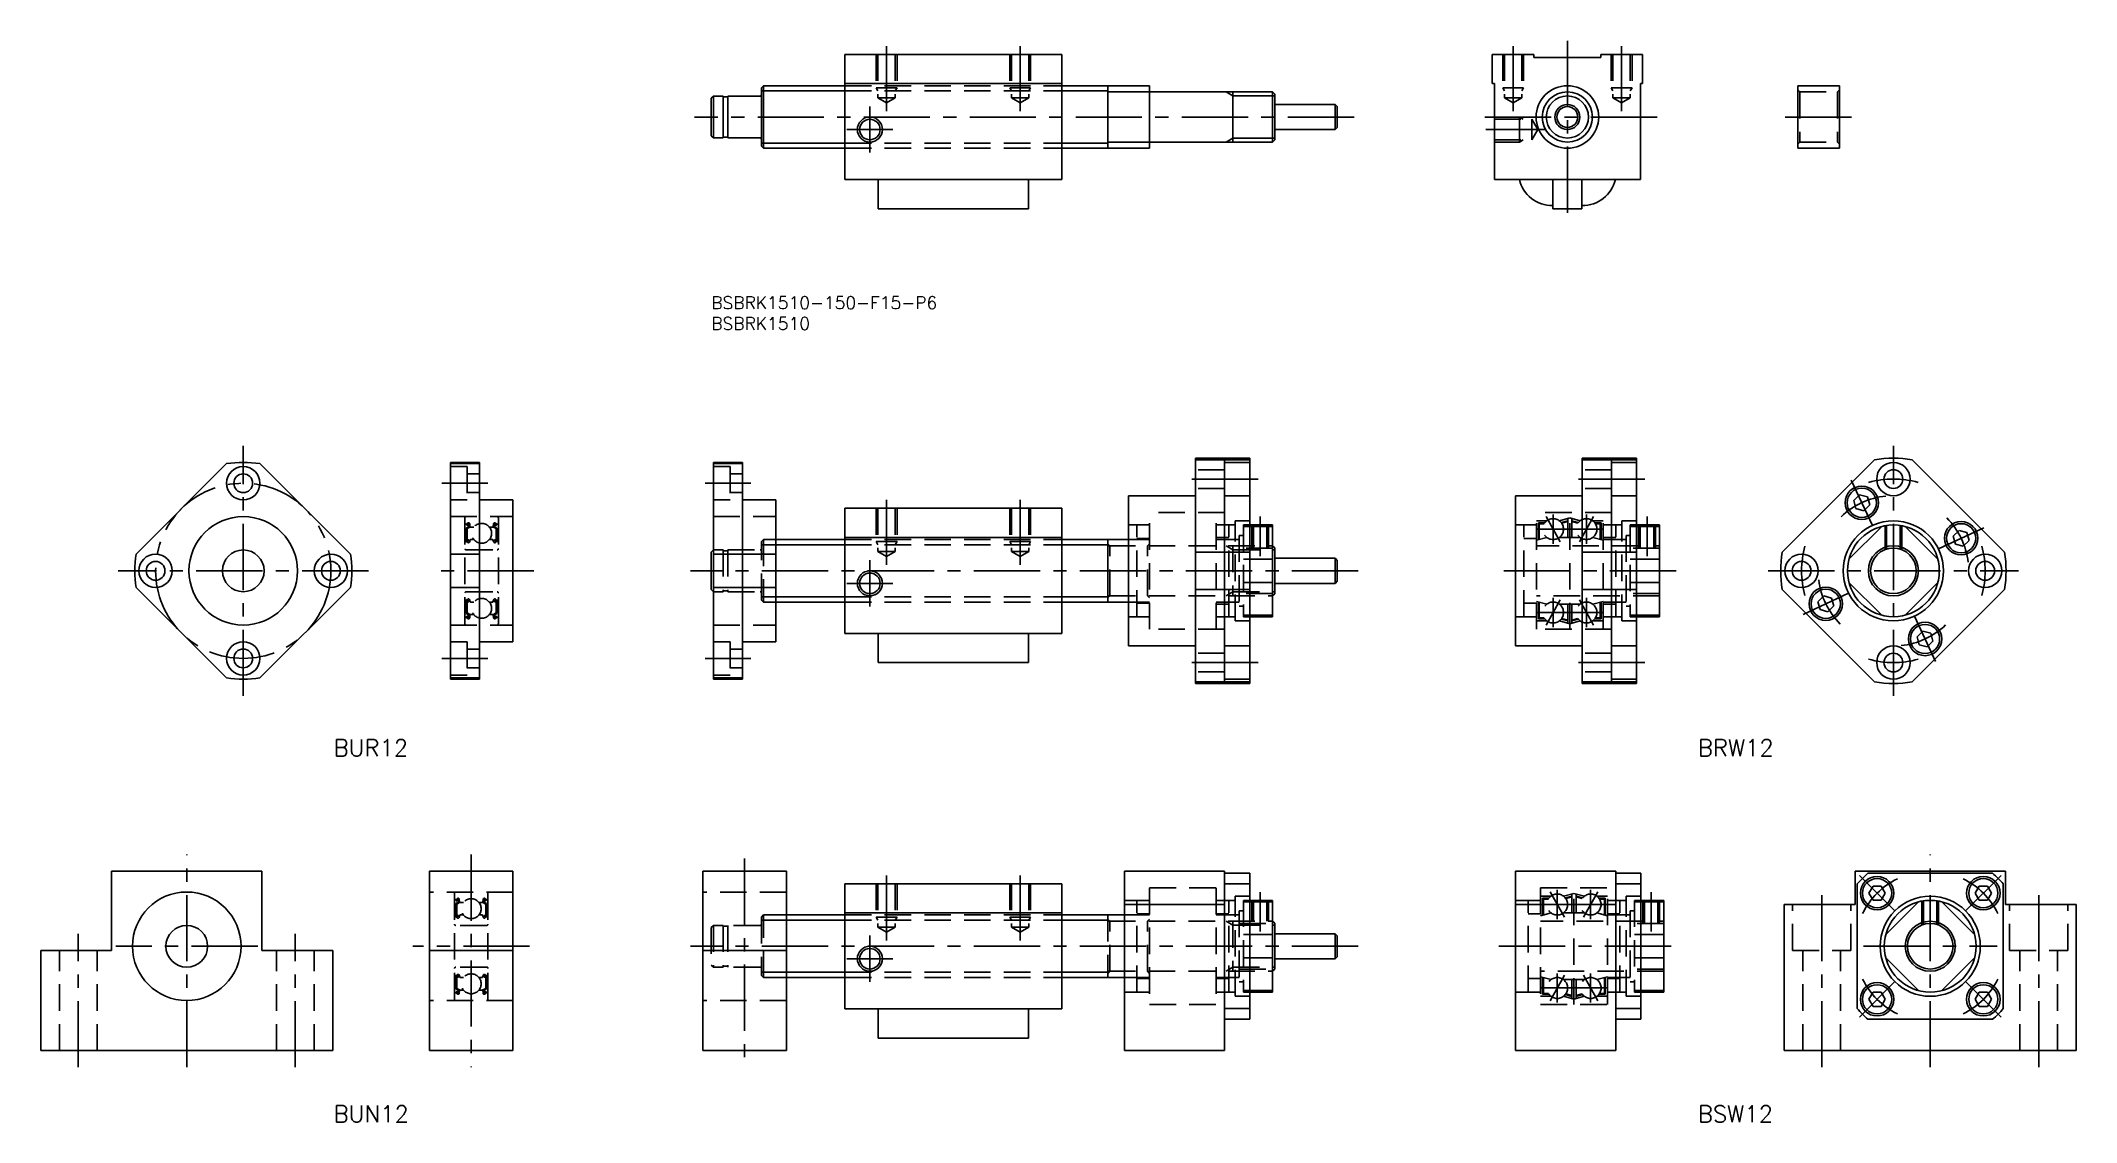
# Model space of a CAD drawing. Extents: x -161 to 327, y -198 to 61.
import ezdxf

# ---------------------------------------------------------------- set-up
doc = ezdxf.new("R2010")
doc.units = 0
doc.header["$LTSCALE"] = 0.5
for name, pattern in [('CENTER', [50.8, 31.75, -6.35, 6.35, -6.35]), ('DASHED', [19.05, 12.7, -6.35]), ('PHANTOM', [63.5, 31.75, -6.35, 6.35, -6.35, 6.35, -6.35])]:
    doc.linetypes.add(name, pattern=pattern)
for name, color, linetype in [('MSM_CENTER', 1, 'CENTER'), ('MSM_CONTINUOUS', 7, 'CONTINUOUS'), ('MSM_DASHED', 4, 'DASHED'), ('MSM_IMAGINARY', 6, 'PHANTOM'), ('MSM_NARROW', 5, 'CONTINUOUS'), ('MSM_PART_NUMBER', 7, 'CONTINUOUS')]:
    doc.layers.add(name, color=color, linetype=linetype)
doc.styles.get("Standard").update_dxf_attribs({"font": 'txt.shx', "height": 3, "bigfont": 'bigfont.shx'})

# ---------------------------------------------------------------- blocks, each defined once
blk = doc.blocks.new('*U14')
at = {"layer": 'MSM_PART_NUMBER'}
blk.add_text('BSBRK1510-150-F15-P6', height=3, dxfattribs=at).set_placement((0, -3))
blk = doc.blocks.new('*U15')
at = {"layer": 'MSM_PART_NUMBER'}
blk.add_text('BSBRK1510', height=3, dxfattribs=at).set_placement((0, -8))

msp = doc.modelspace()

# ---------------------------------------------------------------- linework, layer by layer
at = {"layer": 'MSM_CENTER'}
for p, q in [((42, 44.42), (42, 60.02)), ((74, 44.42), (74, 60.02)), ((192.12, 60.02), (192.12, 44.42)), ((205.12, 61.32), (205.12, 17.02)), ((218.12, 60.02), (218.12, 44.42)), ((38, 45.56), (38, 34.48)), ((154, 43.02), (-4, 43.02)), ((43.54, 40.02), (32.46, 40.02)), ((226.62, 43.02), (183.62, 43.02)), ((185.62, 40.02), (200.04, 40.02)), ((257.31, 43.02), (273.31, 43.02)), ((-112.14, -95.77), (-112.14, -35.77)), ((283.23, -95.77), (283.23, -35.77)), ((131, -43.77), (114, -43.77)), ((223.7, -43.77), (206.7, -43.77)), ((-53.52, -44.77), (-64.52, -44.77)), ((9.5, -44.77), (-1.5, -44.77)), ((42, -64.36), (42, -48.77)), ((74, -64.36), (74, -48.77)), ((278.19, -54.89), (273.12, -44.02)), ((131.5, -52.77), (131.5, -62.27)), ((200, -52.71), (203.4, -58.83)), ((201.7, -52.27), (201.7, -59.27)), ((211.4, -52.71), (208, -58.83)), ((209.7, -52.27), (209.7, -59.27)), ((224.2, -52.77), (224.2, -62.27)), ((213.7, -55.77), (197.7, -55.77)), ((294.03, -60.51), (304.91, -55.43)), ((38, -63.23), (38, -74.31)), ((-82.14, -65.77), (-142.14, -65.77)), ((-42.52, -65.77), (-67.52, -65.77)), ((155, -65.77), (-5, -65.77)), ((231.2, -65.77), (188.7, -65.77)), ((253.23, -65.77), (313.23, -65.77)), ((43.54, -68.77), (32.46, -68.77)), ((200, -78.83), (203.4, -72.71)), ((201.7, -79.27), (201.7, -72.27)), ((211.4, -78.83), (208, -72.71)), ((209.7, -79.27), (209.7, -72.27)), ((261.6, -76.21), (272.47, -71.14)), ((213.7, -75.77), (197.7, -75.77)), ((293.36, -87.54), (288.29, -76.67)), ((-53.52, -86.77), (-64.52, -86.77)), ((9.5, -86.77), (-1.5, -86.77)), ((131, -87.77), (114, -87.77)), ((223.7, -87.77), (206.7, -87.77)), ((-125.67, -184.77), (-125.67, -133.77)), ((-57.52, -133.77), (-57.52, -184.77)), ((8, -134.77), (8, -183.77)), ((292.06, -184.77), (292.06, -133.77)), ((42, -154.36), (42, -138.77)), ((74, -154.36), (74, -138.77)), ((275.08, -138.8), (283.57, -147.28)), ((309.03, -138.8), (300.54, -147.28)), ((131.5, -142.77), (131.5, -152.27)), ((214.7, -145.77), (198.7, -145.77)), ((201, -142.71), (204.4, -148.83)), ((202.7, -142.27), (202.7, -149.27)), ((212.4, -142.71), (209, -148.83)), ((210.7, -142.27), (210.7, -149.27)), ((225.2, -142.77), (225.2, -152.27)), ((266.06, -184.77), (266.06, -141.77)), ((318.06, -184.77), (318.06, -141.77)), ((-151.67, -184.77), (-151.67, -152.77)), ((-108.67, -155.77), (-142.67, -155.77)), ((-99.67, -184.77), (-99.67, -152.77)), ((-43.52, -155.77), (-71.52, -155.77)), ((155, -155.77), (-5, -155.77)), ((38, -153.23), (38, -164.31)), ((188.7, -155.77), (232.2, -155.77)), ((276.06, -155.77), (308.06, -155.77)), ((43.54, -158.77), (32.46, -158.77)), ((214.7, -165.77), (198.7, -165.77)), ((201, -168.83), (204.4, -162.71)), ((202.7, -169.27), (202.7, -162.27)), ((212.4, -168.83), (209, -162.71)), ((210.7, -169.27), (210.7, -162.27)), ((283.57, -164.25), (275.08, -172.74)), ((300.54, -164.25), (309.03, -172.74))]:
    msp.add_line(p, q, dxfattribs=at)
msp.add_circle((-112.14, -65.77), 21, dxfattribs=at)
for centre, radius, start, end in [((283.23, -65.77), 22, 74.3595, 105.6405), ((283.23, -65.77), 18.02, 95.773, 134.0061), ((283.23, -65.77), 18.02, 6.5333, 44.7422), ((283.23, -65.77), 22, 164.3595, 195.6405), ((283.23, -65.77), 22, 344.3595, 15.6405), ((283.23, -65.77), 18.02, 186.9272, 225.1361), ((283.23, -65.77), 18.02, 275.8326, 314.0415), ((283.23, -65.77), 22, 254.3595, 285.6405), ((292.06, -155.77), 18, 115.8751, 154.1249), ((292.06, -155.77), 18, 25.8751, 64.1249), ((292.06, -155.77), 18, 205.8751, 244.1249), ((292.06, -155.77), 18, 295.8751, 334.1249)]:
    msp.add_arc(centre, radius, start, end, dxfattribs=at)
at = {"layer": 'MSM_CONTINUOUS'}
for p, q in [((84, 58.02), (32, 58.02)), ((32, 58.02), (32, 28.02)), ((84, 28.02), (84, 58.02)), ((187.12, 58.02), (197.12, 58.02)), ((187.12, 51.02), (187.12, 58.02)), ((197.12, 58.02), (197.12, 57.32)), ((213.12, 57.32), (197.12, 57.32)), ((213.12, 58.02), (223.12, 58.02)), ((213.12, 58.02), (213.12, 57.32)), ((223.12, 51.02), (223.12, 58.02)), ((12.5, 50.52), (12, 50.02)), ((12, 36.02), (12, 50.02)), ((12.5, 50.52), (32, 50.52)), ((12.5, 50.52), (12.5, 35.52)), ((84, 51.02), (32, 51.02)), ((84, 50.52), (95, 50.52)), ((95, 50.52), (95, 35.52)), ((95.3, 49.02), (134.5, 49.02)), ((125, 49.02), (125, 37.02)), ((134.5, 37.02), (134.5, 49.02)), ((135, 48.52), (134.5, 49.02)), ((187.12, 51.02), (187.62, 51.02)), ((187.62, 28.02), (187.62, 51.02)), ((222.62, 51.02), (223.12, 51.02)), ((222.62, 28.02), (222.62, 51.02)), ((260.31, 50.52), (270.31, 50.52)), ((260.31, 50.52), (260.31, 35.52)), ((270.31, 50.52), (270.31, 35.52)), ((0.5, 48.02), (0, 47.52)), ((0, 47.52), (0, 38.52)), ((0.5, 48.02), (2.85, 48.02)), ((0.5, 48.02), (0.5, 38.02)), ((2.85, 48.02), (2.85, 38.02)), ((4, 47.82), (2.85, 47.82)), ((4, 48.02), (11.7, 48.02)), ((4, 48.02), (4, 38.02)), ((135, 37.52), (135, 48.52)), ((149.5, 46.02), (135, 46.02)), ((150, 45.52), (149.5, 46.02)), ((149.5, 46.02), (149.5, 40.02)), ((150, 40.52), (150, 45.52)), ((149.5, 40.02), (135, 40.02)), ((150, 40.52), (149.5, 40.02)), ((0.5, 38.02), (0, 38.52)), ((0.5, 38.02), (2.85, 38.02)), ((4, 38.22), (2.85, 38.22)), ((4, 38.02), (11.7, 38.02)), ((12.5, 35.52), (12, 36.02)), ((12.5, 35.52), (32, 35.52)), ((84, 35.52), (95, 35.52)), ((95.3, 37.02), (134.5, 37.02)), ((134.5, 37.02), (135, 37.52)), ((270.31, 35.52), (260.31, 35.52)), ((84, 28.02), (32, 28.02)), ((40, 28.02), (40, 21.02)), ((76, 21.02), (76, 28.02)), ((187.62, 28.02), (222.62, 28.02)), ((201.62, 21.02), (201.62, 28.02)), ((208.62, 21.02), (208.62, 28.02)), ((76, 21.02), (40, 21.02)), ((208.62, 21.02), (201.62, 21.02)), ((116, -92.77), (116, -38.77)), ((116, -38.77), (129, -38.77)), ((123, -92.77), (123, -38.77)), ((129, -92.77), (129, -38.77)), ((208.7, -92.77), (208.7, -38.77)), ((208.7, -38.77), (221.7, -38.77)), ((215.7, -92.77), (215.7, -38.77)), ((221.7, -92.77), (221.7, -38.77)), ((-116.15, -40.08), (-137.83, -61.76)), ((-86.45, -61.76), (-108.13, -40.08)), ((-62.52, -39.77), (-62.52, -91.77)), ((-55.52, -39.77), (-62.52, -39.77)), ((-55.52, -40.08), (-62.52, -40.08)), ((-55.52, -39.77), (-55.52, -91.77)), ((0.5, -39.77), (0.5, -91.77)), ((7.5, -39.77), (0.5, -39.77)), ((0.5, -40.08), (7.5, -40.08)), ((7.5, -39.77), (7.5, -91.77)), ((116, -39.14), (129, -39.14)), ((208.7, -39.14), (221.7, -39.14)), ((256.6, -61.28), (278.74, -39.14)), ((287.71, -39.14), (309.85, -61.28)), ((-47.52, -48.77), (-55.52, -48.77)), ((-47.52, -48.77), (-47.52, -82.77)), ((15.5, -48.77), (7.5, -48.77)), ((15.5, -48.77), (15.5, -82.77)), ((116.05, -47.77), (100, -47.77)), ((100, -83.77), (100, -47.77)), ((208.75, -47.77), (192.7, -47.77)), ((192.7, -83.77), (192.7, -47.77)), ((273.76, -48.95), (275.15, -47.56)), ((277.05, -48.07), (275.15, -47.56)), ((277.05, -48.07), (277.55, -49.96)), ((84, -50.77), (32, -50.77)), ((32, -50.77), (32, -80.77)), ((84, -80.77), (84, -50.77)), ((274.27, -50.84), (273.76, -48.95)), ((276.17, -51.35), (274.27, -50.84)), ((277.55, -49.96), (276.17, -51.35)), ((15.5, -58.27), (32, -58.27)), ((84, -57.77), (32, -57.77)), ((84, -58.27), (100, -58.27)), ((95, -58.27), (95, -73.27)), ((129, -54.77), (134.5, -54.77)), ((134.5, -55.13), (129, -55.13)), ((134.5, -54.77), (134.5, -76.77)), ((221.7, -54.77), (227.2, -54.77)), ((227.2, -55.13), (221.7, -55.13)), ((227.2, -54.77), (227.2, -76.77)), ((272.59, -62.97), (280.43, -55.13)), ((293.86, -62.97), (286.02, -55.13)), ((297.58, -57.46), (298.96, -56.07)), ((298.08, -59.36), (297.58, -57.46)), ((300.86, -56.58), (298.96, -56.07)), ((301.37, -58.48), (299.98, -59.87)), ((300.86, -56.58), (301.37, -58.48)), ((-62.52, -61.76), (-55.52, -61.76)), ((0.5, -60.77), (0, -61.27)), ((0, -61.27), (0, -70.27)), ((0.5, -61.76), (15.5, -61.76)), ((129, -61.28), (116, -61.28)), ((134.5, -62.97), (129, -62.97)), ((135, -60.27), (134.5, -59.77)), ((135, -71.27), (135, -60.27)), ((149.5, -62.77), (135, -62.77)), ((150, -63.27), (149.5, -62.77)), ((149.5, -62.77), (149.5, -68.77)), ((150, -68.27), (150, -63.27)), ((221.7, -61.28), (208.7, -61.28)), ((227.2, -62.97), (221.7, -62.97)), ((299.98, -59.87), (298.08, -59.36)), ((150, -68.27), (149.5, -68.77)), ((-137.83, -69.78), (-116.15, -91.46)), ((-86.45, -69.78), (-108.13, -91.46)), ((-62.52, -69.78), (-55.52, -69.78)), ((0.5, -70.77), (0, -70.27)), ((0.5, -69.78), (15.5, -69.78)), ((129, -70.26), (116, -70.26)), ((134.5, -68.56), (129, -68.56)), ((135, -71.27), (134.5, -71.77)), ((149.5, -68.77), (135, -68.77)), ((221.7, -70.26), (208.7, -70.26)), ((227.2, -68.56), (221.7, -68.56)), ((256.6, -70.26), (278.74, -92.39)), ((265.14, -73.17), (266.53, -71.78)), ((268.42, -72.29), (266.53, -71.78)), ((268.42, -72.29), (268.93, -74.18)), ((280.43, -76.41), (272.59, -68.56)), ((286.02, -76.41), (293.86, -68.56)), ((287.71, -92.39), (309.85, -70.26)), ((15.5, -73.27), (32, -73.27)), ((84, -73.27), (100, -73.27)), ((134.5, -76.41), (129, -76.41)), ((129, -76.77), (134.5, -76.77)), ((227.2, -76.41), (221.7, -76.41)), ((221.7, -76.77), (227.2, -76.77)), ((265.65, -75.06), (265.14, -73.17)), ((267.54, -75.57), (265.65, -75.06)), ((268.93, -74.18), (267.54, -75.57)), ((-47.52, -82.77), (-55.52, -82.77)), ((15.5, -82.77), (7.5, -82.77)), ((84, -80.77), (32, -80.77)), ((40, -80.77), (40, -87.77)), ((76, -87.77), (76, -80.77)), ((288.93, -81.6), (290.32, -80.21)), ((289.44, -83.49), (288.93, -81.6)), ((292.21, -80.72), (290.32, -80.21)), ((292.72, -82.61), (291.33, -84)), ((292.21, -80.72), (292.72, -82.61)), ((76, -87.77), (40, -87.77)), ((116, -83.77), (100, -83.77)), ((208.7, -83.77), (192.7, -83.77)), ((291.33, -84), (289.44, -83.49)), ((-62.52, -91.46), (-55.52, -91.46)), ((-55.52, -91.77), (-62.52, -91.77)), ((0.5, -91.46), (7.5, -91.46)), ((7.5, -91.77), (0.5, -91.77)), ((116, -92.39), (129, -92.39)), ((208.7, -92.39), (221.7, -92.39)), ((116, -92.77), (129, -92.77)), ((208.7, -92.77), (221.7, -92.77)), ((-143.67, -137.77), (-143.67, -156.77)), ((-107.67, -137.77), (-143.67, -137.77)), ((-107.67, -137.77), (-107.67, -156.77)), ((-67.52, -137.77), (-67.52, -180.77)), ((-47.52, -137.77), (-67.52, -137.77)), ((-47.52, -137.77), (-47.52, -180.77)), ((-2, -137.77), (-2, -180.77)), ((18, -137.77), (-2, -137.77)), ((18, -137.77), (18, -180.77)), ((84, -140.77), (32, -140.77)), ((32, -140.77), (32, -170.77)), ((84, -170.77), (84, -140.77)), ((123, -137.77), (99, -137.77)), ((99, -137.77), (99, -180.77)), ((123, -180.77), (123, -137.77)), ((129, -138.27), (123, -138.27)), ((129, -140.84), (123, -140.84)), ((129, -173.27), (129, -138.27)), ((216.7, -137.77), (192.7, -137.77)), ((192.7, -137.77), (192.7, -180.77)), ((216.7, -180.77), (216.7, -137.77)), ((222.7, -138.27), (216.7, -138.27)), ((222.7, -140.84), (216.7, -140.84)), ((222.7, -173.27), (222.7, -138.27)), ((274.06, -145.77), (274.06, -137.77)), ((274.06, -137.77), (310.06, -137.77)), ((274.56, -170.69), (274.56, -140.84)), ((277.13, -138.27), (306.98, -138.27)), ((277.36, -143.04), (278.35, -141.34)), ((280.31, -141.34), (278.35, -141.34)), ((281.29, -143.04), (280.31, -141.34)), ((302.82, -143.04), (303.8, -141.34)), ((305.76, -141.34), (303.8, -141.34)), ((306.75, -143.04), (305.76, -141.34)), ((309.56, -140.84), (309.56, -170.69)), ((310.06, -145.77), (310.06, -137.77)), ((123, -145.77), (99, -145.77)), ((129, -144.77), (134.5, -144.77)), ((134.5, -145.13), (129, -145.13)), ((134.5, -144.77), (134.5, -166.77)), ((216.7, -145.77), (192.7, -145.77)), ((222.7, -144.77), (228.2, -144.77)), ((228.2, -145.13), (222.7, -145.13)), ((228.2, -144.77), (228.2, -166.77)), ((257.06, -145.77), (257.06, -180.77)), ((257.06, -145.77), (274.06, -145.77)), ((277.36, -143.04), (278.35, -144.74)), ((278.35, -144.74), (280.31, -144.74)), ((280.31, -144.74), (281.29, -143.04)), ((281.42, -152.97), (289.26, -145.13)), ((302.69, -152.97), (294.85, -145.13)), ((302.82, -143.04), (303.8, -144.74)), ((303.8, -144.74), (305.76, -144.74)), ((305.76, -144.74), (306.75, -143.04)), ((327.06, -145.77), (310.06, -145.77)), ((327.06, -145.77), (327.06, -180.77)), ((18, -148.27), (32, -148.27)), ((84, -147.77), (32, -147.77)), ((84, -148.27), (99, -148.27)), ((135, -150.27), (134.5, -149.77)), ((135, -161.27), (135, -150.27)), ((134.5, -152.97), (129, -152.97)), ((149.5, -152.77), (135, -152.77)), ((150, -153.27), (149.5, -152.77)), ((149.5, -152.77), (149.5, -158.77)), ((150, -158.27), (150, -153.27)), ((228.2, -152.97), (222.7, -152.97)), ((-160.67, -156.77), (-160.67, -180.77)), ((-160.67, -156.77), (-143.67, -156.77)), ((-90.67, -156.77), (-107.67, -156.77)), ((-90.67, -156.77), (-90.67, -180.77)), ((-47.52, -156.77), (-67.52, -156.77)), ((18, -156.77), (-2, -156.77)), ((134.5, -158.56), (129, -158.56)), ((149.5, -158.77), (135, -158.77)), ((150, -158.27), (149.5, -158.77)), ((228.2, -158.56), (222.7, -158.56)), ((289.26, -166.41), (281.42, -158.56)), ((294.85, -166.41), (302.69, -158.56)), ((18, -163.27), (32, -163.27)), ((84, -163.27), (99, -163.27)), ((135, -161.27), (134.5, -161.77)), ((129, -170.69), (123, -170.69)), ((134.5, -166.41), (129, -166.41)), ((129, -166.77), (134.5, -166.77)), ((222.7, -170.69), (216.7, -170.69)), ((228.2, -166.41), (222.7, -166.41)), ((222.7, -166.77), (228.2, -166.77)), ((277.36, -168.49), (278.35, -166.79)), ((277.36, -168.49), (278.35, -170.19)), ((280.31, -166.79), (278.35, -166.79)), ((278.35, -170.19), (280.31, -170.19)), ((281.29, -168.49), (280.31, -166.79)), ((280.31, -170.19), (281.29, -168.49)), ((302.82, -168.49), (303.8, -166.79)), ((302.82, -168.49), (303.8, -170.19)), ((305.76, -166.79), (303.8, -166.79)), ((303.8, -170.19), (305.76, -170.19)), ((306.75, -168.49), (305.76, -166.79)), ((305.76, -170.19), (306.75, -168.49)), ((84, -170.77), (32, -170.77)), ((40, -170.77), (40, -177.77)), ((76, -177.77), (76, -170.77)), ((129, -173.27), (123, -173.27)), ((222.7, -173.27), (216.7, -173.27)), ((277.13, -173.27), (306.98, -173.27)), ((76, -177.77), (40, -177.77)), ((-90.67, -180.77), (-160.67, -180.77)), ((-67.52, -180.77), (-47.52, -180.77)), ((-2, -180.77), (18, -180.77)), ((99, -180.77), (123, -180.77)), ((192.7, -180.77), (216.7, -180.77)), ((257.06, -180.77), (327.06, -180.77))]:
    msp.add_line(p, q, dxfattribs=at)
for centre, radius in [((205.12, 43.02), 7.5), ((205.12, 43.02), 6), ((205.12, 43.02), 3), ((205.12, 43.02), 2.5), ((38, 40.02), 2.46), ((-112.14, -44.77), 4), ((-112.14, -44.77), 2.25), ((283.23, -43.77), 4), ((283.23, -43.77), 2.25), ((275.66, -49.45), 4), ((275.66, -49.45), 3.5), ((-112.14, -65.77), 13), ((283.23, -65.77), 12), ((283.23, -65.77), 11), ((299.47, -57.97), 4), ((299.47, -57.97), 3.5), ((-133.14, -65.77), 4), ((-112.14, -65.77), 5), ((-91.14, -65.77), 4), ((261.23, -65.77), 4), ((283.23, -65.77), 5.46), ((305.23, -65.77), 4), ((-133.14, -65.77), 2.25), ((-91.14, -65.77), 2.25), ((38, -68.77), 2.46), ((261.23, -65.77), 2.25), ((305.23, -65.77), 2.25), ((267.03, -73.67), 4), ((267.03, -73.67), 3.5), ((-112.14, -86.77), 4), ((290.82, -82.11), 4), ((290.82, -82.11), 3.5), ((-112.14, -86.77), 2.25), ((283.23, -87.77), 4), ((283.23, -87.77), 2.25), ((279.33, -143.04), 4), ((279.33, -143.04), 3.5), ((304.78, -143.04), 4), ((304.78, -143.04), 3.5), ((-125.67, -155.77), 13), ((292.06, -155.77), 12), ((292.06, -155.77), 11), ((-125.67, -155.77), 5), ((292.06, -155.77), 5.46), ((38, -158.77), 2.46), ((279.33, -168.49), 4), ((279.33, -168.49), 3.5), ((304.78, -168.49), 4), ((304.78, -168.49), 3.5)]:
    msp.add_circle(centre, radius, dxfattribs=at)
for centre, radius, start, end in [((95.3, 49.32), 0.3, 180, 270), ((11.7, 48.32), 0.3, 270, 0), ((11.7, 37.72), 0.3, 0, 90), ((95.3, 36.72), 0.3, 90, 180), ((201.41, 29.82), 8, 193.0028, 271.4693), ((208.82, 29.82), 8, 268.5307, 346.9972), ((283.23, -65.77), 27, 80.4309, 99.5691), ((-112.14, -65.77), 26, 81.1289, 98.8711), ((-112.14, -65.77), 26, 171.1289, 188.8711), ((-112.14, -65.77), 26, 351.1289, 8.8711), ((283.23, -65.77), 27, 170.4309, 189.5691), ((283.23, -65.77), 27, 350.4309, 9.5691), ((-112.14, -65.77), 26, 261.1289, 278.8711), ((283.23, -65.77), 27, 260.4309, 279.5691), ((292.06, -155.77), 23, 130.4591, 139.5409), ((292.06, -155.77), 23, 40.4591, 49.5409), ((292.06, -155.77), 23, 220.4591, 229.5409), ((292.06, -155.77), 23, 310.4591, 319.5409)]:
    msp.add_arc(centre, radius, start, end, dxfattribs=at)
at = {"layer": 'MSM_DASHED'}
for p, q in [((39.5, 58.02), (39.5, 50.02)), ((39.93, 58.02), (39.93, 47.62)), ((44.07, 58.02), (44.07, 47.62)), ((44.5, 58.02), (44.5, 50.02)), ((71.5, 58.02), (71.5, 50.02)), ((71.93, 58.02), (71.93, 47.62)), ((76.07, 58.02), (76.07, 47.62)), ((76.5, 58.02), (76.5, 50.02)), ((189.62, 58.02), (189.62, 50.02)), ((190.05, 58.02), (190.05, 47.62)), ((194.18, 58.02), (194.18, 47.62)), ((194.62, 58.02), (194.62, 50.02)), ((215.62, 58.02), (215.62, 50.02)), ((216.05, 58.02), (216.05, 47.62)), ((220.18, 58.02), (220.18, 47.62)), ((220.62, 58.02), (220.62, 50.02)), ((32, 50.52), (84, 50.52)), ((32, 49.27), (84, 49.27)), ((39.5, 50.02), (44.5, 50.02)), ((39.5, 50.02), (39.93, 49.27)), ((44.5, 50.02), (44.07, 49.27)), ((71.5, 50.02), (76.5, 50.02)), ((71.5, 50.02), (71.93, 49.27)), ((76.5, 50.02), (76.07, 49.27)), ((189.62, 50.02), (194.62, 50.02)), ((189.62, 50.02), (190.05, 49.27)), ((194.62, 50.02), (194.18, 49.27)), ((215.62, 50.02), (220.62, 50.02)), ((215.62, 50.02), (216.05, 49.27)), ((220.62, 50.02), (220.18, 49.27)), ((260.81, 49.02), (260.31, 49.52)), ((260.81, 49.02), (269.81, 49.02)), ((260.81, 49.02), (260.81, 37.02)), ((269.81, 49.02), (270.31, 49.52)), ((269.81, 49.02), (269.81, 37.02)), ((39.93, 47.62), (44.07, 47.62)), ((39.93, 47.62), (42, 46.42)), ((44.07, 47.62), (42, 46.42)), ((71.93, 47.62), (76.07, 47.62)), ((71.93, 47.62), (74, 46.42)), ((76.07, 47.62), (74, 46.42)), ((190.05, 47.62), (194.18, 47.62)), ((190.05, 47.62), (192.12, 46.42)), ((194.18, 47.62), (192.12, 46.42)), ((216.05, 47.62), (220.18, 47.62)), ((216.05, 47.62), (218.12, 46.42)), ((220.18, 47.62), (218.12, 46.42)), ((187.62, 43.02), (193.62, 43.02)), ((187.62, 42.48), (196.62, 42.48)), ((193.62, 37.02), (193.62, 43.02)), ((193.62, 43.02), (194.56, 42.48)), ((196.62, 37.56), (196.62, 42.48)), ((196.62, 42.48), (198.04, 40.02)), ((196.62, 37.56), (198.04, 40.02)), ((32, 36.77), (84, 36.77)), ((32, 35.52), (84, 35.52)), ((187.62, 37.56), (196.62, 37.56)), ((187.62, 37.02), (193.62, 37.02)), ((193.62, 37.02), (194.56, 37.56)), ((260.81, 37.02), (260.31, 36.52)), ((260.81, 37.02), (269.81, 37.02)), ((269.81, 37.02), (270.31, 36.52)), ((-58.52, -40.77), (-62.52, -40.77)), ((-58.52, -40.77), (-58.52, -48.77)), ((-58.52, -42.52), (-55.52, -42.52)), ((4.5, -40.77), (0.5, -40.77)), ((4.5, -40.77), (4.5, -48.77)), ((4.5, -42.52), (7.5, -42.52)), ((123, -41.52), (116, -41.52)), ((129, -39.77), (123, -39.77)), ((215.7, -41.52), (208.7, -41.52)), ((221.7, -39.77), (215.7, -39.77)), ((-58.52, -48.77), (-62.52, -48.77)), ((-58.52, -47.02), (-55.52, -47.02)), ((4.5, -48.77), (0.5, -48.77)), ((4.5, -47.02), (7.5, -47.02)), ((123, -46.02), (116, -46.02)), ((129, -47.77), (123, -47.77)), ((215.7, -46.02), (208.7, -46.02)), ((221.7, -47.77), (215.7, -47.77)), ((-62.52, -52.77), (-47.52, -52.77)), ((-59.02, -53.07), (-59.02, -78.47)), ((-51.02, -53.07), (-51.02, -78.47)), ((0.5, -52.77), (15.5, -52.77)), ((39.5, -50.77), (39.5, -58.77)), ((39.93, -50.77), (39.93, -61.17)), ((44.07, -50.77), (44.07, -61.17)), ((44.5, -50.77), (44.5, -58.77)), ((71.5, -50.77), (71.5, -58.77)), ((71.93, -50.77), (71.93, -61.17)), ((76.07, -50.77), (76.07, -61.17)), ((76.5, -50.77), (76.5, -58.77)), ((105, -79.77), (105, -51.77)), ((123, -51.77), (105, -51.77)), ((121, -79.77), (121, -51.77)), ((197.7, -79.77), (197.7, -51.77)), ((215.7, -51.77), (197.7, -51.77)), ((203.2, -53.77), (205.7, -53.1)), ((205.2, -53.23), (205.2, -57.77)), ((205.7, -79.77), (205.7, -51.77)), ((208.2, -53.77), (205.7, -53.1)), ((206.2, -53.23), (206.2, -57.77)), ((213.7, -79.77), (213.7, -51.77)), ((-58.92, -54.57), (-58.56, -54.57)), ((-58.04, -55.17), (-58.69, -55.54)), ((-58.69, -55.54), (-58.69, -58.37)), ((-58.57, -54.58), (-58.4, -54.38)), ((-58.42, -54.99), (-58.56, -54.85)), ((-57.84, -55.28), (-58.49, -55.66)), ((-58.49, -55.66), (-58.49, -58.37)), ((-58.09, -58.37), (-58.49, -58.37)), ((-58.42, -54.71), (-58.25, -54.51)), ((-58.28, -54.85), (-58.42, -54.71)), ((-58.42, -54.99), (-58.28, -54.85)), ((-58.09, -58.57), (-58.09, -58.37)), ((-58.07, -54.57), (-58.04, -55.17)), ((-57.94, -58.89), (-57.74, -58.33)), ((-57.87, -54.54), (-57.82, -55.18)), ((-57.84, -54.92), (-57.84, -55.28)), ((-57.72, -55.27), (-56.87, -55.27)), ((-57.65, -58.27), (-56.87, -58.27)), ((-52.32, -55.27), (-53.17, -55.27)), ((-52.39, -58.27), (-53.17, -58.27)), ((-52.1, -58.89), (-52.3, -58.33)), ((-52.17, -54.54), (-52.22, -55.18)), ((-52.2, -54.92), (-52.2, -55.28)), ((-52.2, -55.28), (-51.55, -55.66)), ((-51.97, -54.57), (-52, -55.17)), ((-52, -55.17), (-51.35, -55.54)), ((-51.95, -58.57), (-51.95, -58.37)), ((-51.95, -58.37), (-51.55, -58.37)), ((-51.62, -54.71), (-51.79, -54.51)), ((-51.76, -54.85), (-51.62, -54.71)), ((-51.62, -54.99), (-51.76, -54.85)), ((-51.47, -54.58), (-51.64, -54.38)), ((-51.62, -54.99), (-51.48, -54.85)), ((-51.55, -55.66), (-51.55, -58.37)), ((-51.12, -54.57), (-51.48, -54.57)), ((-51.35, -55.54), (-51.35, -58.37)), ((12.5, -58.27), (12, -58.77)), ((12.5, -58.27), (15.5, -58.27)), ((12.5, -58.27), (12.5, -73.27)), ((32, -58.27), (84, -58.27)), ((105, -54.77), (100, -54.77)), ((100, -58.27), (105, -58.27)), ((102, -76.77), (102, -54.77)), ((105, -58.02), (102, -58.02)), ((125.5, -54.77), (121, -54.77)), ((124, -57.77), (121, -57.77)), ((126.5, -58.27), (121, -58.27)), ((124, -76.77), (124, -54.77)), ((125.5, -77.77), (125.5, -53.77)), ((129, -53.77), (125.5, -53.77)), ((126.5, -57.27), (127.5, -57.27)), ((126.5, -57.27), (126.5, -74.27)), ((127.5, -54.77), (127.5, -76.77)), ((129, -54.77), (127.5, -54.77)), ((129, -55.13), (127.5, -55.13)), ((129.5, -54.77), (129.5, -60.31)), ((129.88, -54.77), (129.88, -60.31)), ((133.12, -54.77), (133.12, -60.31)), ((133.5, -54.77), (133.5, -60.31)), ((197.7, -54.77), (192.7, -54.77)), ((194.7, -76.77), (194.7, -54.77)), ((197.7, -58.02), (194.7, -58.02)), ((200.2, -53.77), (197.7, -53.77)), ((200.2, -57.77), (197.7, -58.44)), ((198.2, -54.27), (198.2, -58.3)), ((199.7, -54.27), (198.2, -54.27)), ((198.4, -54.47), (198.4, -58.25)), ((199.56, -54.47), (198.4, -54.47)), ((208.2, -57.77), (203.2, -57.77)), ((203.62, -54.17), (205.2, -53.75)), ((203.75, -54.34), (205.2, -53.96)), ((207.77, -54.17), (206.2, -53.75)), ((207.64, -54.34), (206.2, -53.96)), ((211.2, -53.77), (213.7, -53.77)), ((211.2, -57.77), (213.7, -58.44)), ((211.7, -54.27), (213.2, -54.27)), ((211.83, -54.47), (213, -54.47)), ((213, -54.47), (213, -58.25)), ((213.2, -54.27), (213.2, -58.3)), ((218.2, -54.77), (213.7, -54.77)), ((216.7, -57.77), (213.7, -57.77)), ((219.2, -58.27), (213.7, -58.27)), ((216.7, -76.77), (216.7, -54.77)), ((218.2, -77.77), (218.2, -53.77)), ((221.7, -53.77), (218.2, -53.77)), ((219.2, -57.27), (220.2, -57.27)), ((219.2, -57.27), (219.2, -74.27)), ((220.2, -54.77), (220.2, -76.77)), ((221.7, -54.77), (220.2, -54.77)), ((221.7, -55.13), (220.2, -55.13)), ((222.2, -54.77), (222.2, -60.31)), ((222.58, -54.77), (222.58, -60.31)), ((225.82, -54.77), (225.82, -60.31)), ((226.2, -54.77), (226.2, -60.31)), ((281.23, -54.95), (281.23, -60.69)), ((281.61, -54.89), (281.61, -60.55)), ((284.85, -54.89), (284.85, -60.55)), ((285.23, -54.95), (285.23, -60.69)), ((-58.92, -58.72), (-58.57, -58.72)), ((-58.72, -60.77), (-51.32, -60.77)), ((-58.57, -58.72), (-58.38, -58.95)), ((-58.49, -58.57), (-58.09, -58.57)), ((-58.22, -59.02), (-58.13, -59.02)), ((-51.55, -58.57), (-51.95, -58.57)), ((-51.81, -59.02), (-51.91, -59.02)), ((-51.47, -58.72), (-51.66, -58.95)), ((-51.12, -58.72), (-51.47, -58.72)), ((0.5, -60.77), (2.85, -60.77)), ((2.85, -60.77), (2.85, -70.77)), ((4, -60.97), (2.85, -60.97)), ((4, -60.77), (11.7, -60.77)), ((4, -60.77), (4, -70.77)), ((12, -72.77), (12, -58.77)), ((12, -59.52), (15.5, -59.52)), ((32, -59.52), (84, -59.52)), ((39.5, -58.77), (44.5, -58.77)), ((39.5, -58.77), (39.93, -59.52)), ((39.93, -61.17), (44.07, -61.17)), ((39.93, -61.17), (42, -62.36)), ((44.07, -61.17), (42, -62.36)), ((44.5, -58.77), (44.07, -59.52)), ((71.5, -58.77), (76.5, -58.77)), ((71.5, -58.77), (71.93, -59.52)), ((71.93, -61.17), (76.07, -61.17)), ((71.93, -61.17), (74, -62.36)), ((76.07, -61.17), (74, -62.36)), ((76.5, -58.77), (76.07, -59.52)), ((95.5, -59.77), (95, -59.27)), ((95.3, -59.77), (134.5, -59.77)), ((95.5, -71.77), (95.5, -59.77)), ((104.5, -59.77), (105, -59.27)), ((104.5, -71.77), (104.5, -59.77)), ((123.36, -59.77), (125, -60.71)), ((125, -59.77), (125, -71.77)), ((125, -60.71), (134.5, -60.71)), ((134.5, -60.31), (126.5, -60.31)), ((129, -62.97), (127.5, -62.97)), ((222.2, -59.77), (197.7, -59.77)), ((227.2, -60.31), (219.2, -60.31)), ((221.7, -62.97), (220.2, -62.97)), ((227.2, -59.77), (226.2, -59.77)), ((-58.92, -72.82), (-58.57, -72.82)), ((-58.72, -70.77), (-51.32, -70.77)), ((-58.57, -72.82), (-58.38, -72.59)), ((-58.49, -72.97), (-58.09, -72.97)), ((-58.22, -72.52), (-58.13, -72.52)), ((-58.09, -72.97), (-58.09, -73.17)), ((-57.94, -72.65), (-57.74, -73.2)), ((-52.1, -72.65), (-52.3, -73.2)), ((-51.95, -72.97), (-51.95, -73.17)), ((-51.55, -72.97), (-51.95, -72.97)), ((-51.81, -72.52), (-51.91, -72.52)), ((-51.47, -72.82), (-51.66, -72.59)), ((-51.12, -72.82), (-51.47, -72.82)), ((0.5, -70.77), (2.85, -70.77)), ((4, -70.57), (2.85, -70.57)), ((4, -70.77), (11.7, -70.77)), ((12, -72.02), (15.5, -72.02)), ((12.5, -73.27), (12, -72.77)), ((32, -72.02), (84, -72.02)), ((95.5, -71.77), (95, -72.27)), ((95.3, -71.77), (134.5, -71.77)), ((104.5, -71.77), (105, -72.27)), ((123.36, -71.77), (125, -70.82)), ((125, -70.82), (134.5, -70.82)), ((134.5, -71.23), (126.5, -71.23)), ((129, -68.56), (127.5, -68.56)), ((227.2, -71.77), (197.7, -71.77)), ((200.2, -73.77), (197.7, -73.1)), ((211.2, -73.77), (213.7, -73.1)), ((227.2, -71.23), (219.2, -71.23)), ((221.7, -68.56), (220.2, -68.56)), ((-58.92, -76.97), (-58.56, -76.97)), ((-58.69, -75.99), (-58.69, -73.17)), ((-58.04, -76.37), (-58.69, -75.99)), ((-58.57, -76.95), (-58.4, -77.16)), ((-58.42, -76.54), (-58.56, -76.68)), ((-58.49, -75.88), (-58.49, -73.17)), ((-58.09, -73.17), (-58.49, -73.17)), ((-57.84, -76.25), (-58.49, -75.88)), ((-58.42, -76.54), (-58.28, -76.68)), ((-58.28, -76.68), (-58.42, -76.82)), ((-58.42, -76.82), (-58.25, -77.03)), ((-58.07, -76.97), (-58.04, -76.37)), ((-57.87, -76.99), (-57.82, -76.36)), ((-57.84, -76.61), (-57.84, -76.25)), ((-57.72, -76.27), (-56.87, -76.27)), ((-57.65, -73.27), (-56.87, -73.27)), ((-52.39, -73.27), (-53.17, -73.27)), ((-52.32, -76.27), (-53.17, -76.27)), ((-52.17, -76.99), (-52.22, -76.36)), ((-52.2, -76.25), (-51.55, -75.88)), ((-52.2, -76.61), (-52.2, -76.25)), ((-52, -76.37), (-51.35, -75.99)), ((-51.97, -76.97), (-52, -76.37)), ((-51.95, -73.17), (-51.55, -73.17)), ((-51.62, -76.82), (-51.79, -77.03)), ((-51.62, -76.54), (-51.76, -76.68)), ((-51.76, -76.68), (-51.62, -76.82)), ((-51.47, -76.95), (-51.64, -77.16)), ((-51.62, -76.54), (-51.48, -76.68)), ((-51.55, -75.88), (-51.55, -73.17)), ((-51.12, -76.97), (-51.48, -76.97)), ((-51.35, -75.99), (-51.35, -73.17)), ((12.5, -73.27), (15.5, -73.27)), ((32, -73.27), (84, -73.27)), ((100, -73.27), (105, -73.27)), ((105, -76.77), (100, -76.77)), ((105, -73.52), (102, -73.52)), ((126.5, -73.27), (121, -73.27)), ((124, -73.77), (121, -73.77)), ((125.5, -76.77), (121, -76.77)), ((129, -77.77), (125.5, -77.77)), ((126.5, -74.27), (127.5, -74.27)), ((129, -76.41), (127.5, -76.41)), ((127.5, -76.77), (129, -76.77)), ((197.7, -76.77), (192.7, -76.77)), ((197.7, -73.52), (194.7, -73.52)), ((200.2, -77.77), (197.7, -77.77)), ((198.2, -77.27), (198.2, -73.23)), ((199.7, -77.27), (198.2, -77.27)), ((198.4, -77.07), (198.4, -73.28)), ((199.56, -77.07), (198.4, -77.07)), ((208.2, -73.77), (203.2, -73.77)), ((203.2, -77.77), (205.7, -78.44)), ((203.62, -77.36), (205.2, -77.79)), ((203.75, -77.19), (205.2, -77.58)), ((205.2, -78.3), (205.2, -73.77)), ((208.2, -77.77), (205.7, -78.44)), ((206.2, -78.3), (206.2, -73.77)), ((207.64, -77.19), (206.2, -77.58)), ((207.77, -77.36), (206.2, -77.79)), ((211.2, -77.77), (213.7, -77.77)), ((211.7, -77.27), (213.2, -77.27)), ((211.83, -77.07), (213, -77.07)), ((213, -77.07), (213, -73.28)), ((213.2, -77.27), (213.2, -73.23)), ((219.2, -73.27), (213.7, -73.27)), ((216.7, -73.77), (213.7, -73.77)), ((218.2, -76.77), (213.7, -76.77)), ((221.7, -77.77), (218.2, -77.77)), ((219.2, -74.27), (220.2, -74.27)), ((221.7, -76.41), (220.2, -76.41)), ((221.7, -76.77), (220.2, -76.77)), ((-62.52, -78.77), (-47.52, -78.77)), ((-58.52, -82.77), (-62.52, -82.77)), ((-58.52, -82.77), (-58.52, -90.77)), ((0.5, -78.77), (15.5, -78.77)), ((4.5, -82.77), (0.5, -82.77)), ((4.5, -82.77), (4.5, -90.77)), ((123, -79.77), (105, -79.77)), ((215.7, -79.77), (197.7, -79.77)), ((-58.52, -84.52), (-55.52, -84.52)), ((4.5, -84.52), (7.5, -84.52)), ((123, -85.52), (116, -85.52)), ((129, -83.77), (123, -83.77)), ((215.7, -85.52), (208.7, -85.52)), ((221.7, -83.77), (215.7, -83.77)), ((-58.52, -90.77), (-62.52, -90.77)), ((-58.52, -89.02), (-55.52, -89.02)), ((4.5, -90.77), (0.5, -90.77)), ((4.5, -89.02), (7.5, -89.02)), ((123, -90.02), (116, -90.02)), ((129, -91.77), (123, -91.77)), ((215.7, -90.02), (208.7, -90.02)), ((221.7, -91.77), (215.7, -91.77)), ((39.5, -140.77), (39.5, -148.77)), ((39.93, -140.77), (39.93, -151.17)), ((44.07, -140.77), (44.07, -151.17)), ((44.5, -140.77), (44.5, -148.77)), ((71.5, -140.77), (71.5, -148.77)), ((71.93, -140.77), (71.93, -151.17)), ((76.07, -140.77), (76.07, -151.17)), ((76.5, -140.77), (76.5, -148.77)), ((-47.52, -142.77), (-67.52, -142.77)), ((-61.52, -143.07), (-61.52, -168.47)), ((-61.42, -144.57), (-61.06, -144.57)), ((-60.54, -145.17), (-61.19, -145.54)), ((-61.19, -145.54), (-61.19, -148.37)), ((-61.07, -144.58), (-60.9, -144.38)), ((-60.92, -144.99), (-61.06, -144.85)), ((-60.34, -145.28), (-60.99, -145.66)), ((-60.99, -145.66), (-60.99, -148.37)), ((-60.92, -144.71), (-60.75, -144.51)), ((-60.78, -144.85), (-60.92, -144.71)), ((-60.92, -144.99), (-60.78, -144.85)), ((-60.57, -144.57), (-60.54, -145.17)), ((-60.37, -144.54), (-60.32, -145.18)), ((-60.34, -144.92), (-60.34, -145.28)), ((-60.22, -145.27), (-59.37, -145.27)), ((-54.82, -145.27), (-55.67, -145.27)), ((-54.67, -144.54), (-54.72, -145.18)), ((-54.7, -144.92), (-54.7, -145.28)), ((-54.7, -145.28), (-54.05, -145.66)), ((-54.47, -144.57), (-54.5, -145.17)), ((-54.5, -145.17), (-53.85, -145.54)), ((-54.12, -144.71), (-54.29, -144.51)), ((-54.26, -144.85), (-54.12, -144.71)), ((-54.12, -144.99), (-54.26, -144.85)), ((-53.97, -144.58), (-54.14, -144.38)), ((-54.12, -144.99), (-53.98, -144.85)), ((-54.05, -145.66), (-54.05, -148.37)), ((-53.62, -144.57), (-53.98, -144.57)), ((-53.85, -145.54), (-53.85, -148.37)), ((-53.52, -143.07), (-53.52, -168.47)), ((18, -142.77), (-2, -142.77)), ((99, -144.77), (105, -144.77)), ((102, -166.77), (102, -144.77)), ((105, -141.77), (105, -169.77)), ((105, -141.77), (123, -141.77)), ((121, -141.77), (121, -169.77)), ((121, -144.77), (125.5, -144.77)), ((124, -166.77), (124, -144.77)), ((125.5, -167.77), (125.5, -143.77)), ((129, -143.77), (125.5, -143.77)), ((127.5, -144.77), (127.5, -166.77)), ((127.5, -144.77), (129, -144.77)), ((129, -145.13), (127.5, -145.13)), ((129.5, -144.77), (129.5, -149.77)), ((129.88, -144.77), (129.88, -149.77)), ((133.12, -144.77), (133.12, -149.77)), ((133.5, -144.77), (133.5, -149.77)), ((192.7, -144.77), (198.7, -144.77)), ((195.7, -166.77), (195.7, -144.77)), ((198.7, -141.77), (198.7, -169.77)), ((198.7, -141.77), (216.7, -141.77)), ((201.2, -143.77), (198.7, -143.77)), ((199.2, -144.27), (199.2, -148.3)), ((200.7, -144.27), (199.2, -144.27)), ((199.4, -144.47), (199.4, -148.25)), ((200.56, -144.47), (199.4, -144.47)), ((204.2, -143.77), (206.7, -143.1)), ((204.62, -144.17), (206.2, -143.75)), ((204.75, -144.34), (206.2, -143.96)), ((206.2, -143.23), (206.2, -147.77)), ((206.7, -169.77), (206.7, -141.77)), ((209.2, -143.77), (206.7, -143.1)), ((207.2, -143.23), (207.2, -147.77)), ((208.77, -144.17), (207.2, -143.75)), ((208.64, -144.34), (207.2, -143.96)), ((212.2, -143.77), (214.7, -143.77)), ((212.7, -144.27), (214.2, -144.27)), ((212.83, -144.47), (214, -144.47)), ((214, -144.47), (214, -148.25)), ((214.2, -144.27), (214.2, -148.3)), ((214.7, -169.77), (214.7, -141.77)), ((214.7, -144.77), (219.2, -144.77)), ((217.7, -166.77), (217.7, -144.77)), ((219.2, -167.77), (219.2, -143.77)), ((222.7, -143.77), (219.2, -143.77)), ((221.2, -144.77), (221.2, -166.77)), ((222.7, -144.77), (221.2, -144.77)), ((222.7, -145.13), (221.2, -145.13)), ((223.2, -144.77), (223.2, -150.31)), ((223.58, -144.77), (223.58, -150.31)), ((226.82, -144.77), (226.82, -150.31)), ((227.2, -144.77), (227.2, -150.31)), ((259.06, -156.77), (259.06, -145.77)), ((273.06, -156.77), (273.06, -145.77)), ((290.06, -144.95), (290.06, -150.69)), ((290.43, -144.89), (290.43, -150.55)), ((293.68, -144.89), (293.68, -150.55)), ((294.06, -144.95), (294.06, -150.69)), ((311.06, -156.77), (311.06, -145.77)), ((325.06, -156.77), (325.06, -145.77)), ((-61.42, -148.72), (-61.07, -148.72)), ((-53.82, -150.77), (-61.22, -150.77)), ((-61.07, -148.72), (-60.88, -148.95)), ((-60.59, -148.37), (-60.99, -148.37)), ((-60.99, -148.57), (-60.59, -148.57)), ((-60.72, -149.02), (-60.63, -149.02)), ((-60.59, -148.57), (-60.59, -148.37)), ((-60.44, -148.89), (-60.24, -148.33)), ((-60.15, -148.27), (-59.37, -148.27)), ((-54.89, -148.27), (-55.67, -148.27)), ((-54.6, -148.89), (-54.8, -148.33)), ((-54.45, -148.57), (-54.45, -148.37)), ((-54.45, -148.37), (-54.05, -148.37)), ((-54.05, -148.57), (-54.45, -148.57)), ((-54.31, -149.02), (-54.41, -149.02)), ((-53.97, -148.72), (-54.16, -148.95)), ((-53.62, -148.72), (-53.97, -148.72)), ((0.5, -150.77), (0, -151.27)), ((0.5, -150.77), (0.5, -160.77)), ((2.85, -150.77), (0.5, -150.77)), ((2.85, -150.77), (2.85, -160.77)), ((4, -150.97), (2.85, -150.97)), ((4, -150.77), (4, -160.77)), ((11.7, -150.77), (4, -150.77)), ((12.5, -148.27), (12, -148.77)), ((12, -148.77), (12, -162.77)), ((12, -149.52), (18, -149.52)), ((12.5, -148.27), (18, -148.27)), ((12.5, -163.27), (12.5, -148.27)), ((32, -148.27), (84, -148.27)), ((32, -149.52), (84, -149.52)), ((39.5, -148.77), (44.5, -148.77)), ((39.5, -148.77), (39.93, -149.52)), ((39.93, -151.17), (44.07, -151.17)), ((39.93, -151.17), (42, -152.36)), ((44.07, -151.17), (42, -152.36)), ((44.5, -148.77), (44.07, -149.52)), ((71.5, -148.77), (76.5, -148.77)), ((71.5, -148.77), (71.93, -149.52)), ((71.93, -151.17), (76.07, -151.17)), ((71.93, -151.17), (74, -152.36)), ((76.07, -151.17), (74, -152.36)), ((76.5, -148.77), (76.07, -149.52)), ((95, -148.27), (95, -163.27)), ((95.5, -149.77), (95, -149.27)), ((95.3, -149.77), (134.5, -149.77)), ((95.5, -161.77), (95.5, -149.77)), ((99, -148.27), (105, -148.27)), ((102, -148.02), (105, -148.02)), ((104.5, -149.77), (105, -149.27)), ((104.5, -161.77), (104.5, -149.77)), ((121, -148.02), (124, -148.02)), ((121, -148.27), (126.5, -148.27)), ((123.36, -149.77), (125, -150.71)), ((125, -149.77), (125, -161.77)), ((125, -150.71), (134.5, -150.71)), ((126.5, -147.27), (127.5, -147.27)), ((126.5, -147.27), (126.5, -164.27)), ((126.5, -150.31), (134.5, -150.31)), ((195.7, -148.02), (198.7, -148.02)), ((201.2, -147.77), (198.7, -148.44)), ((223.2, -149.77), (198.7, -149.77)), ((209.2, -147.77), (204.2, -147.77)), ((212.2, -147.77), (214.7, -148.44)), ((214.7, -148.02), (217.7, -148.02)), ((214.7, -148.27), (220.2, -148.27)), ((220.2, -147.27), (221.2, -147.27)), ((220.2, -147.27), (220.2, -164.27)), ((228.2, -150.31), (220.2, -150.31)), ((228.2, -149.77), (227.2, -149.77)), ((0, -151.27), (0, -160.27)), ((129, -152.97), (127.5, -152.97)), ((222.7, -152.97), (221.2, -152.97)), ((-156.17, -180.77), (-156.17, -156.77)), ((-147.17, -180.77), (-147.17, -156.77)), ((-104.17, -180.77), (-104.17, -156.77)), ((-95.17, -180.77), (-95.17, -156.77)), ((-53.82, -160.77), (-61.22, -160.77)), ((0.5, -160.77), (0, -160.27)), ((2.85, -160.77), (0.5, -160.77)), ((4, -160.57), (2.85, -160.57)), ((11.7, -160.77), (4, -160.77)), ((123.36, -161.77), (125, -160.82)), ((125, -160.82), (134.5, -160.82)), ((129, -158.56), (127.5, -158.56)), ((222.7, -158.56), (221.2, -158.56)), ((259.06, -156.77), (273.06, -156.77)), ((261.56, -180.77), (261.56, -156.77)), ((270.56, -180.77), (270.56, -156.77)), ((311.06, -156.77), (325.06, -156.77)), ((313.56, -180.77), (313.56, -156.77)), ((322.56, -180.77), (322.56, -156.77)), ((-61.42, -162.82), (-61.07, -162.82)), ((-61.19, -165.99), (-61.19, -163.17)), ((-61.07, -162.82), (-60.88, -162.59)), ((-60.99, -162.97), (-60.59, -162.97)), ((-60.99, -165.88), (-60.99, -163.17)), ((-60.59, -163.17), (-60.99, -163.17)), ((-60.72, -162.52), (-60.63, -162.52)), ((-60.59, -162.97), (-60.59, -163.17)), ((-60.44, -162.65), (-60.24, -163.2)), ((-60.15, -163.27), (-59.37, -163.27)), ((-54.89, -163.27), (-55.67, -163.27)), ((-54.6, -162.65), (-54.8, -163.2)), ((-54.45, -162.97), (-54.45, -163.17)), ((-54.05, -162.97), (-54.45, -162.97)), ((-54.45, -163.17), (-54.05, -163.17)), ((-54.31, -162.52), (-54.41, -162.52)), ((-53.97, -162.82), (-54.16, -162.59)), ((-54.05, -165.88), (-54.05, -163.17)), ((-53.62, -162.82), (-53.97, -162.82)), ((-53.85, -165.99), (-53.85, -163.17)), ((12, -162.02), (18, -162.02)), ((12.5, -163.27), (12, -162.77)), ((12.5, -163.27), (18, -163.27)), ((32, -162.02), (84, -162.02)), ((32, -163.27), (84, -163.27)), ((95.5, -161.77), (95, -162.27)), ((95.3, -161.77), (134.5, -161.77)), ((99, -163.27), (105, -163.27)), ((102, -163.52), (105, -163.52)), ((104.5, -161.77), (105, -162.27)), ((121, -163.27), (126.5, -163.27)), ((121, -163.52), (124, -163.52)), ((126.5, -161.23), (134.5, -161.23)), ((126.5, -164.27), (127.5, -164.27)), ((195.7, -163.52), (198.7, -163.52)), ((228.2, -161.77), (198.7, -161.77)), ((201.2, -163.77), (198.7, -163.1)), ((199.2, -167.27), (199.2, -163.23)), ((199.4, -167.07), (199.4, -163.28)), ((209.2, -163.77), (204.2, -163.77)), ((206.2, -168.3), (206.2, -163.77)), ((207.2, -168.3), (207.2, -163.77)), ((212.2, -163.77), (214.7, -163.1)), ((214, -167.07), (214, -163.28)), ((214.2, -167.27), (214.2, -163.23)), ((214.7, -163.27), (220.2, -163.27)), ((214.7, -163.52), (217.7, -163.52)), ((228.2, -161.23), (220.2, -161.23)), ((220.2, -164.27), (221.2, -164.27)), ((-47.52, -168.77), (-67.52, -168.77)), ((-61.42, -166.97), (-61.06, -166.97)), ((-60.54, -166.37), (-61.19, -165.99)), ((-61.07, -166.95), (-60.9, -167.16)), ((-60.92, -166.54), (-61.06, -166.68)), ((-60.34, -166.25), (-60.99, -165.88)), ((-60.92, -166.54), (-60.78, -166.68)), ((-60.78, -166.68), (-60.92, -166.82)), ((-60.92, -166.82), (-60.75, -167.03)), ((-60.57, -166.97), (-60.54, -166.37)), ((-60.37, -166.99), (-60.32, -166.36)), ((-60.34, -166.61), (-60.34, -166.25)), ((-60.22, -166.27), (-59.37, -166.27)), ((-54.82, -166.27), (-55.67, -166.27)), ((-54.67, -166.99), (-54.72, -166.36)), ((-54.7, -166.25), (-54.05, -165.88)), ((-54.7, -166.61), (-54.7, -166.25)), ((-54.5, -166.37), (-53.85, -165.99)), ((-54.47, -166.97), (-54.5, -166.37)), ((-54.12, -166.82), (-54.29, -167.03)), ((-54.12, -166.54), (-54.26, -166.68)), ((-54.26, -166.68), (-54.12, -166.82)), ((-53.97, -166.95), (-54.14, -167.16)), ((-54.12, -166.54), (-53.98, -166.68)), ((-53.62, -166.97), (-53.98, -166.97)), ((18, -168.77), (-2, -168.77)), ((99, -166.77), (105, -166.77)), ((105, -169.77), (123, -169.77)), ((121, -166.77), (125.5, -166.77)), ((129, -167.77), (125.5, -167.77)), ((129, -166.41), (127.5, -166.41)), ((127.5, -166.77), (129, -166.77)), ((192.7, -166.77), (198.7, -166.77)), ((201.2, -167.77), (198.7, -167.77)), ((198.7, -169.77), (216.7, -169.77)), ((200.7, -167.27), (199.2, -167.27)), ((200.56, -167.07), (199.4, -167.07)), ((204.2, -167.77), (206.7, -168.44)), ((204.62, -167.36), (206.2, -167.79)), ((204.75, -167.19), (206.2, -167.58)), ((209.2, -167.77), (206.7, -168.44)), ((208.64, -167.19), (207.2, -167.58)), ((208.77, -167.36), (207.2, -167.79)), ((212.2, -167.77), (214.7, -167.77)), ((212.7, -167.27), (214.2, -167.27)), ((212.83, -167.07), (214, -167.07)), ((214.7, -166.77), (219.2, -166.77)), ((222.7, -167.77), (219.2, -167.77)), ((222.7, -166.41), (221.2, -166.41)), ((222.7, -166.77), (221.2, -166.77))]:
    msp.add_line(p, q, dxfattribs=at)
for centre, radius in [((201.7, -55.77), 2.5), ((209.7, -55.77), 2.5), ((-55.02, -56.77), 2.38), ((-55.02, -74.77), 2.38), ((201.7, -75.77), 2.5), ((209.7, -75.77), 2.5), ((-57.52, -146.77), 2.38), ((202.7, -145.77), 2.5), ((210.7, -145.77), 2.5), ((-57.52, -164.77), 2.38), ((202.7, -165.77), 2.5), ((210.7, -165.77), 2.5)]:
    msp.add_circle(centre, radius, dxfattribs=at)
for centre, radius, start, end in [((-58.72, -53.07), 0.3, 90, 180), ((-51.32, -53.07), 0.3, 0, 90), ((-58.92, -54.47), 0.1, 180, 270), ((-58.49, -58.37), 0.2, 180, 270), ((-58.42, -54.71), 0.2, 140.137, 225.002), ((-58.17, -54.57), 0.3, 4.9354, 140.137), ((-58.17, -54.57), 0.1, 3.1017, 139.9503), ((-57.72, -55.17), 0.1, 184.9354, 270), ((-57.65, -58.37), 0.1, 90, 159.9916), ((-52.39, -58.37), 0.1, 20.0084, 90), ((-52.32, -55.17), 0.1, 270, 355.0646), ((-51.87, -54.57), 0.3, 39.863, 175.0646), ((-51.87, -54.57), 0.1, 40.0497, 176.8983), ((-51.55, -58.37), 0.2, 270, 0), ((-51.62, -54.71), 0.2, 314.998, 39.863), ((-51.12, -54.47), 0.1, 270, 0), ((-58.92, -58.82), 0.1, 90, 180.8103), ((-58.72, -60.47), 0.3, 180, 270), ((-58.22, -58.82), 0.2, 219.9762, 270), ((-58.13, -58.82), 0.2, 270, 339.9916), ((-51.91, -58.82), 0.2, 200.0084, 270), ((-51.81, -58.82), 0.2, 270, 320.0238), ((-51.32, -60.47), 0.3, 270, 0), ((-51.12, -58.82), 0.1, 359.1897, 90), ((11.7, -60.47), 0.3, 270, 0), ((95.3, -59.47), 0.3, 180, 270), ((-58.72, -71.07), 0.3, 90, 180), ((-58.92, -72.72), 0.1, 179.1897, 270), ((-58.49, -73.17), 0.2, 90, 180), ((-58.22, -72.72), 0.2, 90, 140.0238), ((-58.13, -72.72), 0.2, 20.0084, 90), ((-51.91, -72.72), 0.2, 90, 159.9916), ((-51.81, -72.72), 0.2, 39.9762, 90), ((-51.55, -73.17), 0.2, 0, 90), ((-51.32, -71.07), 0.3, 0, 90), ((-51.12, -72.72), 0.1, 270, 0.8103), ((11.7, -71.07), 0.3, 0, 90), ((95.3, -72.07), 0.3, 90, 180), ((-58.92, -77.07), 0.1, 90, 180), ((-58.42, -76.82), 0.2, 134.998, 219.863), ((-58.17, -76.97), 0.3, 219.863, 355.0646), ((-58.17, -76.96), 0.1, 220.0497, 356.8983), ((-57.72, -76.37), 0.1, 90, 175.0646), ((-57.65, -73.17), 0.1, 200.0084, 270), ((-52.39, -73.17), 0.1, 270, 339.9916), ((-52.32, -76.37), 0.1, 4.9354, 90), ((-51.87, -76.97), 0.3, 184.9354, 320.137), ((-51.87, -76.96), 0.1, 183.1017, 319.9503), ((-51.62, -76.82), 0.2, 320.137, 45.002), ((-51.12, -77.07), 0.1, 0, 90), ((-58.72, -78.47), 0.3, 180, 270), ((-51.32, -78.47), 0.3, 270, 0), ((-61.22, -143.07), 0.3, 90, 180), ((-61.42, -144.47), 0.1, 180, 270), ((-60.92, -144.71), 0.2, 140.137, 225.002), ((-60.67, -144.57), 0.3, 4.9354, 140.137), ((-60.67, -144.57), 0.1, 3.1017, 139.9503), ((-60.22, -145.17), 0.1, 184.9354, 270), ((-54.82, -145.17), 0.1, 270, 355.0646), ((-54.37, -144.57), 0.3, 39.863, 175.0646), ((-54.37, -144.57), 0.1, 40.0497, 176.8983), ((-54.12, -144.71), 0.2, 314.998, 39.863), ((-53.82, -143.07), 0.3, 0, 90), ((-53.62, -144.47), 0.1, 270, 0), ((-61.42, -148.82), 0.1, 90, 180.8103), ((-61.22, -150.47), 0.3, 180, 270), ((-60.99, -148.37), 0.2, 180, 270), ((-60.72, -148.82), 0.2, 219.9762, 270), ((-60.63, -148.82), 0.2, 270, 339.9916), ((-60.15, -148.37), 0.1, 90, 159.9916), ((-54.89, -148.37), 0.1, 20.0084, 90), ((-54.41, -148.82), 0.2, 200.0084, 270), ((-54.31, -148.82), 0.2, 270, 320.0238), ((-54.05, -148.37), 0.2, 270, 0), ((-53.82, -150.47), 0.3, 270, 0), ((-53.62, -148.82), 0.1, 359.1897, 90), ((11.7, -150.47), 0.3, 270, 0), ((95.3, -149.47), 0.3, 180, 270), ((-61.22, -161.07), 0.3, 90, 180), ((-53.82, -161.07), 0.3, 0, 90), ((11.7, -161.07), 0.3, 0, 90), ((-61.42, -162.72), 0.1, 179.1897, 270), ((-60.99, -163.17), 0.2, 90, 180), ((-60.72, -162.72), 0.2, 90, 140.0238), ((-60.63, -162.72), 0.2, 20.0084, 90), ((-60.15, -163.17), 0.1, 200.0084, 270), ((-54.89, -163.17), 0.1, 270, 339.9916), ((-54.41, -162.72), 0.2, 90, 159.9916), ((-54.31, -162.72), 0.2, 39.9762, 90), ((-54.05, -163.17), 0.2, 0, 90), ((-53.62, -162.72), 0.1, 270, 0.8103), ((95.3, -162.07), 0.3, 90, 180), ((-61.42, -167.07), 0.1, 90, 180), ((-61.22, -168.47), 0.3, 180, 270), ((-60.92, -166.82), 0.2, 134.998, 219.863), ((-60.67, -166.97), 0.3, 219.863, 355.0646), ((-60.67, -166.96), 0.1, 220.0497, 356.8983), ((-60.22, -166.37), 0.1, 90, 175.0646), ((-54.82, -166.37), 0.1, 4.9354, 90), ((-54.37, -166.97), 0.3, 184.9354, 320.137), ((-54.37, -166.96), 0.1, 183.1017, 319.9503), ((-54.12, -166.82), 0.2, 320.137, 45.002), ((-53.82, -168.47), 0.3, 270, 0), ((-53.62, -167.07), 0.1, 0, 90)]:
    msp.add_arc(centre, radius, start, end, dxfattribs=at)
at = {"layer": 'MSM_IMAGINARY'}
for p, q in [((95, 50.52), (105, 50.52)), ((105, 50.52), (105, 35.52)), ((105, 35.52), (95, 35.52))]:
    msp.add_line(p, q, dxfattribs=at)
at = {"layer": 'MSM_NARROW'}
for p, q in [((12, 49.27), (32, 49.27)), ((84, 49.27), (95, 49.27)), ((123.36, 49.02), (125, 48.07)), ((125, 48.07), (135, 48.07)), ((12, 36.77), (32, 36.77)), ((84, 36.77), (95, 36.77)), ((123.36, 37.02), (125, 37.96)), ((125, 37.96), (135, 37.96)), ((15.5, -59.52), (32, -59.52)), ((84, -59.52), (95, -59.52)), ((134.5, -60.71), (135, -60.71)), ((15.5, -72.02), (32, -72.02)), ((84, -72.02), (95, -72.02)), ((134.5, -70.82), (135, -70.82)), ((18, -149.52), (32, -149.52)), ((84, -149.52), (95, -149.52)), ((134.5, -150.71), (135, -150.71)), ((134.5, -160.82), (135, -160.82)), ((18, -162.02), (32, -162.02)), ((84, -162.02), (95, -162.02))]:
    msp.add_line(p, q, dxfattribs=at)
for centre, radius in [((205.12, 43.02), 5.05), ((38, 40.02), 3), ((283.23, -65.77), 6), ((38, -68.77), 3), ((292.06, -155.77), 6), ((38, -158.77), 3)]:
    msp.add_circle(centre, radius, dxfattribs=at)

# ---------------------------------------------------------------- block references
at = {"layer": 'MSM_CONTINUOUS'}
for name in ['*U14', '*U15']:
    msp.add_blockref(name, (0, 0), dxfattribs=at)

# ---------------------------------------------------------------- texts
at = {"layer": 'MSM_PART_NUMBER'}
for s, p in [('BUR12', (-90.46, -110.2)), ('BRW12', (236.39, -110.2)), ('BUN12', (-90.46, -197.98)), ('BSW12', (236.39, -197.98))]:
    msp.add_text(s, height=4, dxfattribs=at).set_placement(p)

doc.saveas('drawing.dxf')
